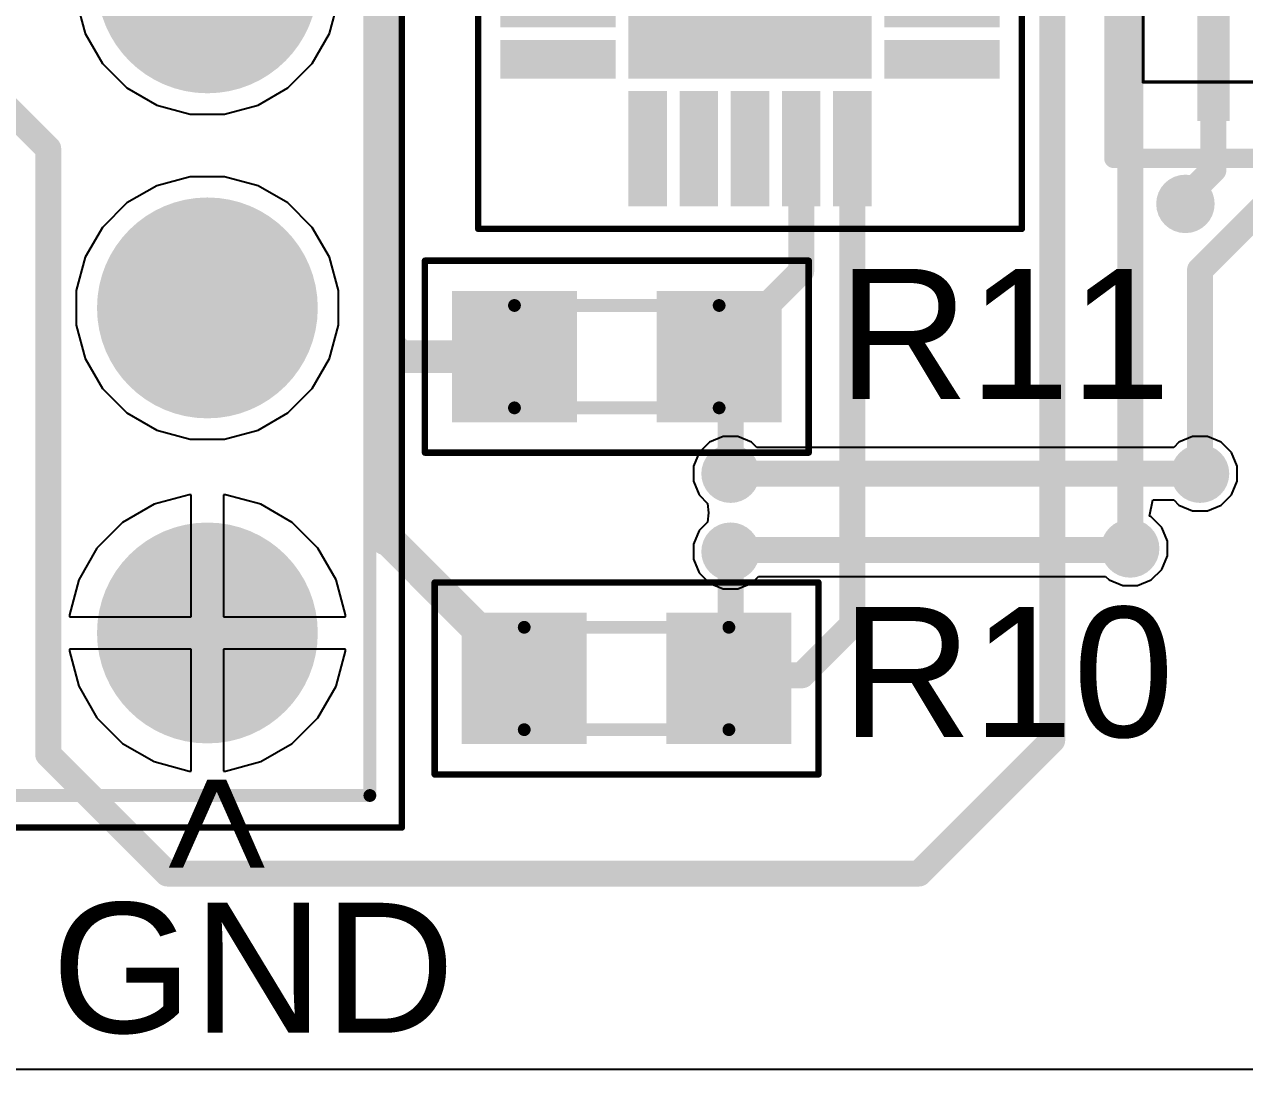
# Model space of a CAD drawing. Header units: inches. Extents: x -0.1 to 45, y 0.5 to 34.4.
# Drawn here: x 7.99 to 17.53, y 0.5 to 8.67 of the extents above; entities that cross this region are included whole.
import ezdxf

# ---------------------------------------------------------------- set-up
doc = ezdxf.new("R2010")
doc.units = ezdxf.units.IN
doc.styles.add('Arial', font='', dxfattribs={"height": 0.2})
doc.styles.get('Arial').set_extended_font_data('Arial')

# ---------------------------------------------------------------- blocks, each defined once
blk = doc.blocks.new('DFN10_2X3_STM_43')
for color, points in [(8, [(-1.3589, 1.127), (-0.2667, 1.127), (-0.2667, 0.873), (-1.3589, 0.873)]), (216, [(-1.3589, 1.127), (-0.2667, 1.127), (-0.2667, 0.873), (-1.3589, 0.873)]), (1, [(-1.3589, 1.127), (-0.2667, 1.127), (-0.2667, 0.873), (-1.3589, 0.873)]), (8, [(0.3937, 1.127), (1.3589, 1.127), (1.3589, 0.873), (0.3937, 0.873)]), (216, [(0.3937, 1.127), (1.3589, 1.127), (1.3589, 0.873), (0.3937, 0.873)]), (1, [(0.3937, 1.127), (1.3589, 1.127), (1.3589, 0.873), (0.3937, 0.873)]), (8, [(-1.3589, 0.627), (-0.3937, 0.627), (-0.3937, 0.373), (-1.3589, 0.373)]), (216, [(-1.3589, 0.627), (-0.3937, 0.627), (-0.3937, 0.373), (-1.3589, 0.373)]), (1, [(-1.3589, 0.627), (-0.3937, 0.627), (-0.3937, 0.373), (-1.3589, 0.373)]), (8, [(0.3937, 0.627), (1.3589, 0.627), (1.3589, 0.373), (0.3937, 0.373)]), (216, [(0.3937, 0.627), (1.3589, 0.627), (1.3589, 0.373), (0.3937, 0.373)]), (1, [(0.3937, 0.627), (1.3589, 0.627), (1.3589, 0.373), (0.3937, 0.373)]), (8, [(-1.3589, 0.127), (-0.3937, 0.127), (-0.3937, -0.127), (-1.3589, -0.127)]), (216, [(-1.3589, 0.127), (-0.3937, 0.127), (-0.3937, -0.127), (-1.3589, -0.127)]), (1, [(-1.3589, 0.127), (-0.3937, 0.127), (-0.3937, -0.127), (-1.3589, -0.127)]), (8, [(0.3937, 0.127), (1.3589, 0.127), (1.3589, -0.127), (0.3937, -0.127)]), (216, [(0.3937, 0.127), (1.3589, 0.127), (1.3589, -0.127), (0.3937, -0.127)]), (1, [(0.3937, 0.127), (1.3589, 0.127), (1.3589, -0.127), (0.3937, -0.127)]), (8, [(-1.3589, -0.373), (-0.3937, -0.373), (-0.3937, -0.627), (-1.3589, -0.627)]), (216, [(-1.3589, -0.373), (-0.3937, -0.373), (-0.3937, -0.627), (-1.3589, -0.627)]), (1, [(-1.3589, -0.373), (-0.3937, -0.373), (-0.3937, -0.627), (-1.3589, -0.627)]), (8, [(0.3937, -0.373), (1.3589, -0.373), (1.3589, -0.627), (0.3937, -0.627)]), (216, [(0.3937, -0.373), (1.3589, -0.373), (1.3589, -0.627), (0.3937, -0.627)]), (1, [(0.3937, -0.373), (1.3589, -0.373), (1.3589, -0.627), (0.3937, -0.627)]), (8, [(-1.3589, -0.873), (-0.3937, -0.873), (-0.3937, -1.127), (-1.3589, -1.127)]), (216, [(-1.3589, -0.873), (-0.3937, -0.873), (-0.3937, -1.127), (-1.3589, -1.127)]), (1, [(-1.3589, -0.873), (-0.3937, -0.873), (-0.3937, -1.127), (-1.3589, -1.127)]), (8, [(0.3937, -0.873), (1.3589, -0.873), (1.3589, -1.127), (0.3937, -1.127)]), (216, [(0.3937, -0.873), (1.3589, -0.873), (1.3589, -1.127), (0.3937, -1.127)]), (1, [(0.3937, -0.873), (1.3589, -0.873), (1.3589, -1.127), (0.3937, -1.127)])]:
    blk.add_hatch(color=color).paths.add_polyline_path(points)
for points, format in [([(-1.524, -1.778, 0.1524, 0.1524, 0), (-1.524, 1.778, 0.1524, 0.1524, 0)], "xyseb"), ([(1.651, 1.778, 0.1524, 0.1524, 0), (-1.524, 1.778, 0.1524, 0.1524, 0)], "xyseb"), ([(1.651, -1.778, 0.1524, 0.1524, 0), (1.651, 1.778, 0.1524, 0.1524, 0)], "xyseb"), ([(1.0541, 1.5494, 0.0254, 0.0254, 0), (-1.0541, 1.5494, 0.0254, 0.0254, 0)], "xyseb"), ([(-1.0541, -1.5494, 0.0254, 0.0254, 0), (-1.0541, 1.5494, 0.0254, 0.0254, 0)], "xyseb"), ([(0.3048, 1.5494, -1), (-0.3048, 1.5494)], "xyb"), ([(1.0541, -1.5494, 0.0254, 0.0254, 0), (1.0541, 1.5494, 0.0254, 0.0254, 0)], "xyseb"), ([(1.0541, -1.5494, 0.0254, 0.0254, 0), (-1.0541, -1.5494, 0.0254, 0.0254, 0)], "xyseb"), ([(1.651, -1.778, 0.1524, 0.1524, 0), (-1.524, -1.778, 0.1524, 0.1524, 0)], "xyseb")]:
    blk.add_lwpolyline(points, format=format)
for points, format in [([(-1.5621, 1.778, 0.0762, 0.0762, 1), (-1.4859, 1.778, 0.0762, 0.0762, 1)], "xyseb"), ([(-1.5621, 1.778, 0.0762, 0.0762, 1), (-1.4859, 1.778, 0.0762, 0.0762, 1)], "xyseb"), ([(1.6129, 1.778, 0.0762, 0.0762, 1), (1.6891, 1.778, 0.0762, 0.0762, 1)], "xyseb"), ([(1.6129, 1.778, 0.0762, 0.0762, 1), (1.6891, 1.778, 0.0762, 0.0762, 1)], "xyseb"), ([(-1.0604, 1.5494, 0.0127, 0.0127, 1), (-1.0477, 1.5494, 0.0127, 0.0127, 1)], "xyseb"), ([(-1.0604, 1.5494, 0.0127, 0.0127, 1), (-1.0477, 1.5494, 0.0127, 0.0127, 1)], "xyseb"), ([(-0.3048, 1.5494, 1), (-0.3048, 1.5494, 1)], "xyb"), ([(0.3048, 1.5494, 1), (0.3048, 1.5494, 1)], "xyb"), ([(1.0477, 1.5494, 0.0127, 0.0127, 1), (1.0604, 1.5494, 0.0127, 0.0127, 1)], "xyseb"), ([(1.0477, 1.5494, 0.0127, 0.0127, 1), (1.0604, 1.5494, 0.0127, 0.0127, 1)], "xyseb"), ([(-1.7018, 1.016, 0.1524, 0.1524, 1), (-1.8542, 1.016, 0.1524, 0.1524, 1)], "xyseb"), ([(-0.3175, 1, 0.1524, 0.1524, 1), (-0.4699, 1, 0.1524, 0.1524, 1)], "xyseb"), ([(-1.8923, 1.016, 0.0762, 0.0762, 1), (-1.8161, 1.016, 0.0762, 0.0762, 1)], "xyseb"), ([(-1.7399, 1.016, 0.0762, 0.0762, 1), (-1.6637, 1.016, 0.0762, 0.0762, 1)], "xyseb"), ([(-0.508, 1, 0.0762, 0.0762, 1), (-0.4318, 1, 0.0762, 0.0762, 1)], "xyseb"), ([(-0.3556, 1, 0.0762, 0.0762, 1), (-0.2794, 1, 0.0762, 0.0762, 1)], "xyseb"), ([(-1.0604, -1.5494, 0.0127, 0.0127, 1), (-1.0477, -1.5494, 0.0127, 0.0127, 1)], "xyseb"), ([(-1.0604, -1.5494, 0.0127, 0.0127, 1), (-1.0477, -1.5494, 0.0127, 0.0127, 1)], "xyseb"), ([(1.0477, -1.5494, 0.0127, 0.0127, 1), (1.0604, -1.5494, 0.0127, 0.0127, 1)], "xyseb"), ([(1.0477, -1.5494, 0.0127, 0.0127, 1), (1.0604, -1.5494, 0.0127, 0.0127, 1)], "xyseb"), ([(-1.5621, -1.778, 0.0762, 0.0762, 1), (-1.4859, -1.778, 0.0762, 0.0762, 1)], "xyseb"), ([(-1.5621, -1.778, 0.0762, 0.0762, 1), (-1.4859, -1.778, 0.0762, 0.0762, 1)], "xyseb"), ([(1.6129, -1.778, 0.0762, 0.0762, 1), (1.6891, -1.778, 0.0762, 0.0762, 1)], "xyseb"), ([(1.6129, -1.778, 0.0762, 0.0762, 1), (1.6891, -1.778, 0.0762, 0.0762, 1)], "xyseb")]:
    blk.add_lwpolyline(points, format=format, close=True)
at = {"style": 'Arial'}
blk.add_text('U1', height=1.016, rotation=90, dxfattribs=at).set_placement((-1.8796, 1.5494))
blk = doc.blocks.new('RESC1608X55N_47')
for color, points in [(216, [(-1.288, -0.513), (-1.288, 0.513), (-0.312, 0.513), (-0.312, -0.513)]), (216, [(0.312, -0.513), (0.312, 0.513), (1.288, 0.513), (1.288, -0.513)]), (8, [(-1.25, -0.475), (-1.25, 0.475), (-0.35, 0.475), (-0.35, -0.475)]), (1, [(-1.25, -0.475), (-1.25, 0.475), (-0.35, 0.475), (-0.35, -0.475)]), (8, [(0.35, -0.475), (0.35, 0.475), (1.25, 0.475), (1.25, -0.475)]), (1, [(0.35, -0.475), (0.35, 0.475), (1.25, 0.475), (1.25, -0.475)])]:
    blk.add_hatch(color=color).paths.add_polyline_path(points)
for points in [[(1.5, 0.75, 0.05, 0.05, 0), (-1.5, 0.75, 0.05, 0.05, 0)], [(-1.5, 0.75, 0.05, 0.05, 0), (-1.5, -0.75, 0.05, 0.05, 0)], [(1.5, 0.75, 0.05, 0.05, 0), (1.5, -0.75, 0.05, 0.05, 0)], [(-0.8, 0.4, 0.1, 0.1, 0), (-0.8, -0.4, 0.1, 0.1, 0)], [(0.8, 0.4, 0.1, 0.1, 0), (-0.8, 0.4, 0.1, 0.1, 0)], [(0.8, 0.4, 0.1, 0.1, 0), (0.8, -0.4, 0.1, 0.1, 0)], [(0.8, -0.4, 0.1, 0.1, 0), (-0.8, -0.4, 0.1, 0.1, 0)], [(1.5, -0.75, 0.05, 0.05, 0), (-1.5, -0.75, 0.05, 0.05, 0)]]:
    blk.add_lwpolyline(points, format="xyseb")
for points in [[(-1.5125, 0.75, 0.025, 0.025, 1), (-1.4875, 0.75, 0.025, 0.025, 1)], [(-1.5125, 0.75, 0.025, 0.025, 1), (-1.4875, 0.75, 0.025, 0.025, 1)], [(1.4875, 0.75, 0.025, 0.025, 1), (1.5125, 0.75, 0.025, 0.025, 1)], [(1.4875, 0.75, 0.025, 0.025, 1), (1.5125, 0.75, 0.025, 0.025, 1)], [(-0.825, 0.4, 0.05, 0.05, 1), (-0.775, 0.4, 0.05, 0.05, 1)], [(-0.825, 0.4, 0.05, 0.05, 1), (-0.775, 0.4, 0.05, 0.05, 1)], [(0.775, 0.4, 0.05, 0.05, 1), (0.825, 0.4, 0.05, 0.05, 1)], [(0.775, 0.4, 0.05, 0.05, 1), (0.825, 0.4, 0.05, 0.05, 1)], [(-0.825, -0.4, 0.05, 0.05, 1), (-0.775, -0.4, 0.05, 0.05, 1)], [(-0.825, -0.4, 0.05, 0.05, 1), (-0.775, -0.4, 0.05, 0.05, 1)], [(0.775, -0.4, 0.05, 0.05, 1), (0.825, -0.4, 0.05, 0.05, 1)], [(0.775, -0.4, 0.05, 0.05, 1), (0.825, -0.4, 0.05, 0.05, 1)], [(-1.5125, -0.75, 0.025, 0.025, 1), (-1.4875, -0.75, 0.025, 0.025, 1)], [(-1.5125, -0.75, 0.025, 0.025, 1), (-1.4875, -0.75, 0.025, 0.025, 1)], [(1.4875, -0.75, 0.025, 0.025, 1), (1.5125, -0.75, 0.025, 0.025, 1)], [(1.4875, -0.75, 0.025, 0.025, 1), (1.5125, -0.75, 0.025, 0.025, 1)]]:
    blk.add_lwpolyline(points, format="xyseb", close=True)
at = {"style": 'Arial'}
blk.add_text('R11', height=1.016, rotation=180, dxfattribs=at).set_placement((-1.7272, 0.3302))
blk = doc.blocks.new('RESC1608X55N_48')
for color, points in [(216, [(-1.288, -0.513), (-1.288, 0.513), (-0.312, 0.513), (-0.312, -0.513)]), (216, [(0.312, -0.513), (0.312, 0.513), (1.288, 0.513), (1.288, -0.513)]), (8, [(-1.25, -0.475), (-1.25, 0.475), (-0.35, 0.475), (-0.35, -0.475)]), (1, [(-1.25, -0.475), (-1.25, 0.475), (-0.35, 0.475), (-0.35, -0.475)]), (8, [(0.35, -0.475), (0.35, 0.475), (1.25, 0.475), (1.25, -0.475)]), (1, [(0.35, -0.475), (0.35, 0.475), (1.25, 0.475), (1.25, -0.475)])]:
    blk.add_hatch(color=color).paths.add_polyline_path(points)
for points in [[(1.5, 0.75, 0.05, 0.05, 0), (-1.5, 0.75, 0.05, 0.05, 0)], [(-1.5, 0.75, 0.05, 0.05, 0), (-1.5, -0.75, 0.05, 0.05, 0)], [(1.5, 0.75, 0.05, 0.05, 0), (1.5, -0.75, 0.05, 0.05, 0)], [(-0.8, -0.4, 0.1, 0.1, 0), (-0.8, 0.4, 0.1, 0.1, 0)], [(0.8, 0.4, 0.1, 0.1, 0), (-0.8, 0.4, 0.1, 0.1, 0)], [(0.8, 0.4, 0.1, 0.1, 0), (0.8, -0.4, 0.1, 0.1, 0)], [(0.8, -0.4, 0.1, 0.1, 0), (-0.8, -0.4, 0.1, 0.1, 0)], [(1.5, -0.75, 0.05, 0.05, 0), (-1.5, -0.75, 0.05, 0.05, 0)]]:
    blk.add_lwpolyline(points, format="xyseb")
for points in [[(-1.5125, 0.75, 0.025, 0.025, 1), (-1.4875, 0.75, 0.025, 0.025, 1)], [(-1.5125, 0.75, 0.025, 0.025, 1), (-1.4875, 0.75, 0.025, 0.025, 1)], [(1.4875, 0.75, 0.025, 0.025, 1), (1.5125, 0.75, 0.025, 0.025, 1)], [(1.4875, 0.75, 0.025, 0.025, 1), (1.5125, 0.75, 0.025, 0.025, 1)], [(-0.825, 0.4, 0.05, 0.05, 1), (-0.775, 0.4, 0.05, 0.05, 1)], [(-0.825, 0.4, 0.05, 0.05, 1), (-0.775, 0.4, 0.05, 0.05, 1)], [(0.775, 0.4, 0.05, 0.05, 1), (0.825, 0.4, 0.05, 0.05, 1)], [(0.775, 0.4, 0.05, 0.05, 1), (0.825, 0.4, 0.05, 0.05, 1)], [(-0.825, -0.4, 0.05, 0.05, 1), (-0.775, -0.4, 0.05, 0.05, 1)], [(-0.825, -0.4, 0.05, 0.05, 1), (-0.775, -0.4, 0.05, 0.05, 1)], [(0.775, -0.4, 0.05, 0.05, 1), (0.825, -0.4, 0.05, 0.05, 1)], [(0.775, -0.4, 0.05, 0.05, 1), (0.825, -0.4, 0.05, 0.05, 1)], [(-1.5125, -0.75, 0.025, 0.025, 1), (-1.4875, -0.75, 0.025, 0.025, 1)], [(-1.5125, -0.75, 0.025, 0.025, 1), (-1.4875, -0.75, 0.025, 0.025, 1)], [(1.4875, -0.75, 0.025, 0.025, 1), (1.5125, -0.75, 0.025, 0.025, 1)], [(1.4875, -0.75, 0.025, 0.025, 1), (1.5125, -0.75, 0.025, 0.025, 1)]]:
    blk.add_lwpolyline(points, format="xyseb", close=True)
at = {"style": 'Arial'}
blk.add_text('R10', height=1.016, rotation=180, dxfattribs=at).set_placement((-1.6764, 0.4572))
blk = doc.blocks.new('HDRV6W64P254_2X3_762X508X868P_62')
h = blk.add_hatch(color=216)
edge = h.paths.add_edge_path()
edge.add_arc((0, 2.54), 0.863, 0, 360)
h = blk.add_hatch(color=6)
edge = h.paths.add_edge_path()
edge.add_arc((0, 2.54), 0.863, 0, 360)
h = blk.add_hatch(color=9)
edge = h.paths.add_edge_path()
edge.add_arc((0, 2.54), 0.825, 0, 360)
h = blk.add_hatch(color=1)
edge = h.paths.add_edge_path()
edge.add_arc((0, 2.54), 0.825, 0, 360)
h = blk.add_hatch(color=5)
edge = h.paths.add_edge_path()
edge.add_arc((0, 2.54), 0.825, 0, 360)
h = blk.add_hatch(color=216)
edge = h.paths.add_edge_path()
edge.add_arc((2.54, 2.54), 0.863, 0, 360)
h = blk.add_hatch(color=6)
edge = h.paths.add_edge_path()
edge.add_arc((2.54, 2.54), 0.863, 0, 360)
h = blk.add_hatch(color=9)
edge = h.paths.add_edge_path()
edge.add_arc((2.54, 2.54), 0.825, 0, 360)
h = blk.add_hatch(color=1)
edge = h.paths.add_edge_path()
edge.add_arc((2.54, 2.54), 0.825, 0, 360)
h = blk.add_hatch(color=5)
edge = h.paths.add_edge_path()
edge.add_arc((2.54, 2.54), 0.825, 0, 360)
h = blk.add_hatch(color=216)
edge = h.paths.add_edge_path()
edge.add_arc((5.08, 2.54), 0.863, 0, 360)
h = blk.add_hatch(color=6)
edge = h.paths.add_edge_path()
edge.add_arc((5.08, 2.54), 0.863, 0, 360)
h = blk.add_hatch(color=9)
edge = h.paths.add_edge_path()
edge.add_arc((5.08, 2.54), 0.825, 0, 360)
h = blk.add_hatch(color=1)
edge = h.paths.add_edge_path()
edge.add_arc((5.08, 2.54), 0.825, 0, 360)
h = blk.add_hatch(color=5)
edge = h.paths.add_edge_path()
edge.add_arc((5.08, 2.54), 0.825, 0, 360)
h = blk.add_hatch(color=156)
edge = h.paths.add_edge_path()
edge.add_arc((0, 2.54), 0.55, 0, 360)
h = blk.add_hatch(color=156)
edge = h.paths.add_edge_path()
edge.add_arc((2.54, 2.54), 0.55, 0, 360)
h = blk.add_hatch(color=156)
edge = h.paths.add_edge_path()
edge.add_arc((5.08, 2.54), 0.55, 0, 360)
for points in [[(6.6, 4.06, 0.05, 0.05, 0), (-1.52, 4.06, 0.05, 0.05, 0)], [(6.6, -1.52, 0.05, 0.05, 0), (6.6, 4.06, 0.05, 0.05, 0)], [(6.35, 3.81, 0.1, 0.1, 0), (-1.27, 3.81, 0.1, 0.1, 0)], [(6.35, -1.27, 0.1, 0.1, 0), (6.35, 3.81, 0.1, 0.1, 0)]]:
    blk.add_lwpolyline(points, format="xyseb")
for points in [[(6.5875, 4.06, 0.025, 0.025, 1), (6.6125, 4.06, 0.025, 0.025, 1)], [(6.5875, 4.06, 0.025, 0.025, 1), (6.6125, 4.06, 0.025, 0.025, 1)], [(6.325, 3.81, 0.05, 0.05, 1), (6.375, 3.81, 0.05, 0.05, 1)], [(6.325, 3.81, 0.05, 0.05, 1), (6.375, 3.81, 0.05, 0.05, 1)]]:
    blk.add_lwpolyline(points, format="xyseb", close=True)
blk = doc.blocks.new('QFN40P300X300X90_21N_66')
for color, points in [(216, [(-0.9508, 1.0492), (-0.9508, 1.9508), (-0.6492, 1.9508), (-0.6492, 1.0492)]), (216, [(-0.5508, 1.0492), (-0.5508, 1.9508), (-0.2492, 1.9508), (-0.2492, 1.0492)]), (216, [(-0.1508, 1.0492), (-0.1508, 1.9508), (0.1508, 1.9508), (0.1508, 1.0492)]), (216, [(0.2492, 1.0492), (0.2492, 1.9508), (0.5508, 1.9508), (0.5508, 1.0492)]), (216, [(0.6492, 1.0492), (0.6492, 1.9508), (0.9508, 1.9508), (0.9508, 1.0492)]), (8, [(-0.9, 1.1), (-0.9, 1.9), (-0.7, 1.9), (-0.7, 1.1)]), (1, [(-0.9, 1.1), (-0.9, 1.9), (-0.7, 1.9), (-0.7, 1.1)]), (8, [(-0.5, 1.1), (-0.5, 1.9), (-0.3, 1.9), (-0.3, 1.1)]), (1, [(-0.5, 1.1), (-0.5, 1.9), (-0.3, 1.9), (-0.3, 1.1)]), (8, [(-0.1, 1.1), (-0.1, 1.9), (0.1, 1.9), (0.1, 1.1)]), (1, [(-0.1, 1.1), (-0.1, 1.9), (0.1, 1.9), (0.1, 1.1)]), (8, [(0.3, 1.1), (0.3, 1.9), (0.5, 1.9), (0.5, 1.1)]), (1, [(0.3, 1.1), (0.3, 1.9), (0.5, 1.9), (0.5, 1.1)]), (8, [(0.7, 1.1), (0.7, 1.9), (0.9, 1.9), (0.9, 1.1)]), (1, [(0.7, 1.1), (0.7, 1.9), (0.9, 1.9), (0.9, 1.1)]), (216, [(-1.9508, 0.9508), (-1.0492, 0.9508), (-1.0492, 0.6492), (-1.9508, 0.6492)]), (8, [(-1.9, 0.9), (-1.1, 0.9), (-1.1, 0.7), (-1.9, 0.7)]), (1, [(-1.9, 0.9), (-1.1, 0.9), (-1.1, 0.7), (-1.9, 0.7)]), (216, [(-0.9508, -0.9508), (-0.9508, 0.9508), (0.9508, 0.9508), (0.9508, -0.9508)]), (8, [(-0.9, -0.9), (-0.9, 0.9), (0.9, 0.9), (0.9, -0.9)]), (1, [(-0.9, -0.9), (-0.9, 0.9), (0.9, 0.9), (0.9, -0.9)]), (216, [(1.0492, 0.9508), (1.9508, 0.9508), (1.9508, 0.6492), (1.0492, 0.6492)]), (8, [(1.1, 0.9), (1.9, 0.9), (1.9, 0.7), (1.1, 0.7)]), (1, [(1.1, 0.9), (1.9, 0.9), (1.9, 0.7), (1.1, 0.7)]), (216, [(-1.9508, 0.5508), (-1.0492, 0.5508), (-1.0492, 0.2492), (-1.9508, 0.2492)]), (8, [(-1.9, 0.5), (-1.1, 0.5), (-1.1, 0.3), (-1.9, 0.3)]), (1, [(-1.9, 0.5), (-1.1, 0.5), (-1.1, 0.3), (-1.9, 0.3)]), (216, [(1.0492, 0.5508), (1.9508, 0.5508), (1.9508, 0.2492), (1.0492, 0.2492)]), (8, [(1.1, 0.5), (1.9, 0.5), (1.9, 0.3), (1.1, 0.3)]), (1, [(1.1, 0.5), (1.9, 0.5), (1.9, 0.3), (1.1, 0.3)]), (216, [(-1.9508, 0.1508), (-1.0492, 0.1508), (-1.0492, -0.1508), (-1.9508, -0.1508)]), (8, [(-1.9, 0.1), (-1.1, 0.1), (-1.1, -0.1), (-1.9, -0.1)]), (1, [(-1.9, 0.1), (-1.1, 0.1), (-1.1, -0.1), (-1.9, -0.1)]), (216, [(1.0492, 0.1508), (1.9508, 0.1508), (1.9508, -0.1508), (1.0492, -0.1508)]), (8, [(1.1, 0.1), (1.9, 0.1), (1.9, -0.1), (1.1, -0.1)]), (1, [(1.1, 0.1), (1.9, 0.1), (1.9, -0.1), (1.1, -0.1)]), (216, [(-1.9508, -0.2492), (-1.0492, -0.2492), (-1.0492, -0.5508), (-1.9508, -0.5508)]), (216, [(1.0492, -0.2492), (1.9508, -0.2492), (1.9508, -0.5508), (1.0492, -0.5508)]), (8, [(-1.9, -0.3), (-1.1, -0.3), (-1.1, -0.5), (-1.9, -0.5)]), (1, [(-1.9, -0.3), (-1.1, -0.3), (-1.1, -0.5), (-1.9, -0.5)]), (8, [(1.1, -0.3), (1.9, -0.3), (1.9, -0.5), (1.1, -0.5)]), (1, [(1.1, -0.3), (1.9, -0.3), (1.9, -0.5), (1.1, -0.5)]), (216, [(-1.9508, -0.6492), (-1.0492, -0.6492), (-1.0492, -0.9508), (-1.9508, -0.9508)]), (216, [(1.0492, -0.6492), (1.9508, -0.6492), (1.9508, -0.9508), (1.0492, -0.9508)]), (8, [(-1.9, -0.7), (-1.1, -0.7), (-1.1, -0.9), (-1.9, -0.9)]), (1, [(-1.9, -0.7), (-1.1, -0.7), (-1.1, -0.9), (-1.9, -0.9)]), (8, [(1.1, -0.7), (1.9, -0.7), (1.9, -0.9), (1.1, -0.9)]), (1, [(1.1, -0.7), (1.9, -0.7), (1.9, -0.9), (1.1, -0.9)]), (216, [(-0.9508, -1.9508), (-0.9508, -1.0492), (-0.6492, -1.0492), (-0.6492, -1.9508)]), (216, [(-0.5508, -1.9508), (-0.5508, -1.0492), (-0.2492, -1.0492), (-0.2492, -1.9508)]), (216, [(-0.1508, -1.9508), (-0.1508, -1.0492), (0.1508, -1.0492), (0.1508, -1.9508)]), (216, [(0.2492, -1.9508), (0.2492, -1.0492), (0.5508, -1.0492), (0.5508, -1.9508)]), (216, [(0.6492, -1.9508), (0.6492, -1.0492), (0.9508, -1.0492), (0.9508, -1.9508)]), (8, [(-0.9, -1.9), (-0.9, -1.1), (-0.7, -1.1), (-0.7, -1.9)]), (1, [(-0.9, -1.9), (-0.9, -1.1), (-0.7, -1.1), (-0.7, -1.9)]), (8, [(-0.5, -1.9), (-0.5, -1.1), (-0.3, -1.1), (-0.3, -1.9)]), (1, [(-0.5, -1.9), (-0.5, -1.1), (-0.3, -1.1), (-0.3, -1.9)]), (8, [(-0.1, -1.9), (-0.1, -1.1), (0.1, -1.1), (0.1, -1.9)]), (1, [(-0.1, -1.9), (-0.1, -1.1), (0.1, -1.1), (0.1, -1.9)]), (8, [(0.3, -1.9), (0.3, -1.1), (0.5, -1.1), (0.5, -1.9)]), (1, [(0.3, -1.9), (0.3, -1.1), (0.5, -1.1), (0.5, -1.9)]), (8, [(0.7, -1.9), (0.7, -1.1), (0.9, -1.1), (0.9, -1.9)]), (1, [(0.7, -1.9), (0.7, -1.1), (0.9, -1.1), (0.9, -1.9)])]:
    blk.add_hatch(color=color).paths.add_polyline_path(points)
for points in [[(-2.125, -2.125, 0.05, 0.05, 0), (-2.125, 2.125, 0.05, 0.05, 0)], [(-2.125, 2.125, 0.05, 0.05, 0), (2.125, 2.125, 0.05, 0.05, 0)], [(2.125, -2.125, 0.05, 0.05, 0), (2.125, 2.125, 0.05, 0.05, 0)], [(2.125, -2.125, 0.05, 0.05, 0), (-2.125, -2.125, 0.05, 0.05, 0)]]:
    blk.add_lwpolyline(points, format="xyseb")
for points in [[(-2.1375, 2.125, 0.025, 0.025, 1), (-2.1125, 2.125, 0.025, 0.025, 1)], [(-2.1375, 2.125, 0.025, 0.025, 1), (-2.1125, 2.125, 0.025, 0.025, 1)], [(2.1125, 2.125, 0.025, 0.025, 1), (2.1375, 2.125, 0.025, 0.025, 1)], [(2.1125, 2.125, 0.025, 0.025, 1), (2.1375, 2.125, 0.025, 0.025, 1)], [(-2.2622, 1.0922, 0.2, 0.2, 1), (-2.4622, 1.0922, 0.2, 0.2, 1)], [(-2.5122, 1.0922, 0.1, 0.1, 1), (-2.4122, 1.0922, 0.1, 0.1, 1)], [(-2.3122, 1.0922, 0.1, 0.1, 1), (-2.2122, 1.0922, 0.1, 0.1, 1)], [(-2.1375, -2.125, 0.025, 0.025, 1), (-2.1125, -2.125, 0.025, 0.025, 1)], [(-2.1375, -2.125, 0.025, 0.025, 1), (-2.1125, -2.125, 0.025, 0.025, 1)], [(2.1125, -2.125, 0.025, 0.025, 1), (2.1375, -2.125, 0.025, 0.025, 1)], [(2.1125, -2.125, 0.025, 0.025, 1), (2.1375, -2.125, 0.025, 0.025, 1)]]:
    blk.add_lwpolyline(points, format="xyseb", close=True)
at = {"style": 'Arial'}
blk.add_text('IC3', height=1.016, rotation=90, dxfattribs=at).set_placement((-1.5748, -5.6134))

msp = doc.modelspace()

# ---------------------------------------------------------------- hatches: boundary and pattern name
h = msp.add_hatch(color=216)
edge = h.paths.add_edge_path()
edge.add_arc((17.0688, 7.2644), 0.2285, 0, 360)
h = msp.add_hatch(color=6)
edge = h.paths.add_edge_path()
edge.add_arc((17.0688, 7.2644), 0.2285, 0, 360)
h = msp.add_hatch(color=1)
edge = h.paths.add_edge_path()
edge.add_arc((17.0688, 7.2644), 0.1905, 0, 360)
h = msp.add_hatch(color=5)
edge = h.paths.add_edge_path()
edge.add_arc((17.0688, 7.2644), 0.1905, 0, 360)
h = msp.add_hatch(color=16)
edge = h.paths.add_edge_path()
edge.add_arc((17.0688, 7.2644), 0.127, 0, 360)
h = msp.add_hatch(color=216)
edge = h.paths.add_edge_path()
edge.add_arc((13.5128, 5.1562), 0.2285, 0, 360)
h = msp.add_hatch(color=6)
edge = h.paths.add_edge_path()
edge.add_arc((13.5128, 5.1562), 0.2285, 0, 360)
h = msp.add_hatch(color=1)
edge = h.paths.add_edge_path()
edge.add_arc((13.5128, 5.1562), 0.1905, 0, 360)
h = msp.add_hatch(color=5)
edge = h.paths.add_edge_path()
edge.add_arc((13.5128, 5.1562), 0.1905, 0, 360)
h = msp.add_hatch(color=216)
edge = h.paths.add_edge_path()
edge.add_arc((17.1831, 5.1562), 0.2285, 0, 360)
h = msp.add_hatch(color=6)
edge = h.paths.add_edge_path()
edge.add_arc((17.1831, 5.1562), 0.2285, 0, 360)
h = msp.add_hatch(color=1)
edge = h.paths.add_edge_path()
edge.add_arc((17.1831, 5.1562), 0.1905, 0, 360)
h = msp.add_hatch(color=5)
edge = h.paths.add_edge_path()
edge.add_arc((17.1831, 5.1562), 0.1905, 0, 360)
h = msp.add_hatch(color=16)
edge = h.paths.add_edge_path()
edge.add_arc((13.5128, 5.1562), 0.127, 0, 360)
h = msp.add_hatch(color=16)
edge = h.paths.add_edge_path()
edge.add_arc((17.1831, 5.1562), 0.127, 0, 360)
h = msp.add_hatch(color=216)
edge = h.paths.add_edge_path()
edge.add_arc((13.5128, 4.5466), 0.2285, 0, 360)
h = msp.add_hatch(color=6)
edge = h.paths.add_edge_path()
edge.add_arc((13.5128, 4.5466), 0.2285, 0, 360)
h = msp.add_hatch(color=216)
edge = h.paths.add_edge_path()
edge.add_arc((16.637, 4.572), 0.2285, 0, 360)
h = msp.add_hatch(color=6)
edge = h.paths.add_edge_path()
edge.add_arc((16.637, 4.572), 0.2285, 0, 360)
h = msp.add_hatch(color=1)
edge = h.paths.add_edge_path()
edge.add_arc((13.5128, 4.5466), 0.1905, 0, 360)
h = msp.add_hatch(color=5)
edge = h.paths.add_edge_path()
edge.add_arc((13.5128, 4.5466), 0.1905, 0, 360)
h = msp.add_hatch(color=1)
edge = h.paths.add_edge_path()
edge.add_arc((16.637, 4.572), 0.1905, 0, 360)
h = msp.add_hatch(color=5)
edge = h.paths.add_edge_path()
edge.add_arc((16.637, 4.572), 0.1905, 0, 360)
h = msp.add_hatch(color=16)
edge = h.paths.add_edge_path()
edge.add_arc((16.637, 4.572), 0.127, 0, 360)
h = msp.add_hatch(color=16)
edge = h.paths.add_edge_path()
edge.add_arc((13.5128, 4.5466), 0.127, 0, 360)

# ---------------------------------------------------------------- linework, layer by layer
for p, q in [((8.3984, 8.8567), (8.4683, 8.596)), ((10.3785, 8.596), (10.4484, 8.8567)), ((8.4683, 8.596), (8.6032, 8.3622)), ((10.2436, 8.3622), (10.3785, 8.596)), ((8.6032, 8.3622), (8.794, 8.1714)), ((10.0528, 8.1714), (10.2436, 8.3622)), ((8.794, 8.1714), (9.0278, 8.0365)), ((9.819, 8.0365), (10.0528, 8.1714)), ((9.0278, 8.0365), (9.2885, 7.9666)), ((9.5583, 7.9666), (9.819, 8.0365)), ((9.2885, 7.9666), (9.5583, 7.9666)), ((9.2885, 7.4766), (9.0278, 7.4067)), ((9.5583, 7.4766), (9.2885, 7.4766)), ((9.819, 7.4067), (9.5583, 7.4766)), ((9.0278, 7.4067), (8.794, 7.2718)), ((10.0528, 7.2718), (9.819, 7.4067)), ((8.794, 7.2718), (8.6032, 7.081)), ((10.2436, 7.081), (10.0528, 7.2718)), ((8.6032, 7.081), (8.4683, 6.8472)), ((10.3785, 6.8472), (10.2436, 7.081)), ((8.4683, 6.8472), (8.3984, 6.5865)), ((10.4484, 6.5865), (10.3785, 6.8472)), ((8.3984, 6.5865), (8.3984, 6.3167)), ((10.4484, 6.3167), (10.4484, 6.5865)), ((8.3984, 6.3167), (8.4683, 6.056)), ((10.3785, 6.056), (10.4484, 6.3167)), ((8.4683, 6.056), (8.6032, 5.8222)), ((10.2436, 5.8222), (10.3785, 6.056)), ((8.6032, 5.8222), (8.794, 5.6314)), ((10.0528, 5.6314), (10.2436, 5.8222)), ((8.794, 5.6314), (9.0278, 5.4965)), ((9.819, 5.4965), (10.0528, 5.6314)), ((9.0278, 5.4965), (9.2885, 5.4266)), ((9.5583, 5.4266), (9.819, 5.4965)), ((13.455, 5.4467), (13.3482, 5.4025)), ((13.5706, 5.4467), (13.455, 5.4467)), ((13.6774, 5.4025), (13.5706, 5.4467)), ((17.1253, 5.4467), (17.0185, 5.4025)), ((17.2409, 5.4467), (17.1253, 5.4467)), ((17.3477, 5.4025), (17.2409, 5.4467)), ((9.2885, 5.4266), (9.5583, 5.4266)), ((13.3482, 5.4025), (13.2665, 5.3208)), ((13.7181, 5.3617), (13.6774, 5.4025)), ((16.9778, 5.3617), (13.7181, 5.3617)), ((17.0185, 5.4025), (16.9778, 5.3617)), ((17.4294, 5.3208), (17.3477, 5.4025)), ((13.2665, 5.3208), (13.2223, 5.214)), ((17.4736, 5.214), (17.4294, 5.3208)), ((13.2223, 5.214), (13.2223, 5.0984)), ((17.4736, 5.0984), (17.4736, 5.214)), ((13.2223, 5.0984), (13.2665, 4.9916)), ((17.4294, 4.9916), (17.4736, 5.0984)), ((9.2813, 4.9906), (9.0069, 4.9171)), ((9.2964, 4.9906), (9.2813, 4.9906)), ((9.2964, 4.0386), (9.2964, 4.9906)), ((9.5655, 4.9906), (9.5504, 4.9906)), ((9.5504, 4.9906), (9.5504, 4.0386)), ((9.8399, 4.9171), (9.5655, 4.9906)), ((13.2665, 4.9916), (13.3338, 4.9244)), ((17.3477, 4.9099), (17.4294, 4.9916)), ((9.0069, 4.9171), (8.7609, 4.775)), ((10.0859, 4.775), (9.8399, 4.9171)), ((13.3338, 4.9244), (13.3418, 4.8514)), ((16.7886, 4.8237), (16.8138, 4.9507)), ((16.8138, 4.9507), (16.9778, 4.9507)), ((16.9778, 4.9507), (17.0185, 4.9099)), ((17.0185, 4.9099), (17.1253, 4.8657)), ((17.1253, 4.8657), (17.2409, 4.8657)), ((17.2409, 4.8657), (17.3477, 4.9099)), ((8.7609, 4.775), (8.56, 4.5741)), ((10.2868, 4.5741), (10.0859, 4.775)), ((13.3338, 4.7784), (13.2665, 4.7112)), ((13.3418, 4.8514), (13.3338, 4.7784)), ((16.8016, 4.8183), (16.7886, 4.8237)), ((16.8833, 4.7366), (16.8016, 4.8183)), ((13.2665, 4.7112), (13.2223, 4.6044)), ((16.9275, 4.6298), (16.8833, 4.7366)), ((13.2223, 4.6044), (13.2223, 4.4888)), ((16.9275, 4.5142), (16.9275, 4.6298)), ((8.56, 4.5741), (8.4179, 4.3281)), ((10.4289, 4.3281), (10.2868, 4.5741)), ((13.2223, 4.4888), (13.2665, 4.382)), ((16.8833, 4.4074), (16.9275, 4.5142)), ((16.8016, 4.3257), (16.8833, 4.4074)), ((8.4179, 4.3281), (8.3444, 4.0536)), ((10.5024, 4.0536), (10.4289, 4.3281)), ((13.2665, 4.382), (13.3482, 4.3003)), ((13.3482, 4.3003), (13.455, 4.2561)), ((13.5706, 4.2561), (13.6774, 4.3003)), ((13.6774, 4.3003), (13.7308, 4.3538)), ((13.7308, 4.3538), (16.4444, 4.3538)), ((16.4444, 4.3538), (16.4724, 4.3257)), ((16.4724, 4.3257), (16.5792, 4.2815)), ((16.6948, 4.2815), (16.8016, 4.3257)), ((13.455, 4.2561), (13.5706, 4.2561)), ((16.5792, 4.2815), (16.6948, 4.2815)), ((8.3444, 4.0536), (8.3444, 4.0386)), ((8.3444, 4.0386), (9.2964, 4.0386)), ((9.5504, 4.0386), (10.5024, 4.0386)), ((10.5024, 4.0386), (10.5024, 4.0536)), ((9.2964, 3.7846), (8.3444, 3.7846)), ((8.3444, 3.7846), (8.3444, 3.7695)), ((8.3444, 3.7695), (8.4179, 3.4951)), ((9.2964, 2.8326), (9.2964, 3.7846)), ((10.5024, 3.7846), (9.5504, 3.7846)), ((9.5504, 3.7846), (9.5504, 2.8326)), ((10.4289, 3.4951), (10.5024, 3.7695)), ((10.5024, 3.7695), (10.5024, 3.7846)), ((8.4179, 3.4951), (8.56, 3.2491)), ((10.2868, 3.2491), (10.4289, 3.4951)), ((8.56, 3.2491), (8.7609, 3.0482)), ((10.0859, 3.0482), (10.2868, 3.2491)), ((8.7609, 3.0482), (9.0069, 2.9061)), ((9.8399, 2.9061), (10.0859, 3.0482)), ((9.0069, 2.9061), (9.2813, 2.8326)), ((9.5655, 2.8326), (9.8399, 2.9061)), ((9.2813, 2.8326), (9.2964, 2.8326)), ((9.5504, 2.8326), (9.5655, 2.8326)), ((44.5, 0.5), (0.4795, 0.5))]:
    msp.add_line(p, q)
for points in [[(10.8204, 6.1831, 0.254, 0.254, 0), (10.8204, 9.9314, 0.254, 0.254, 0)], [(16.0274, 3.0734, 0.2032, 0.2032, 0), (16.0274, 9.3344, 0.2032, 0.2032, 0)], [(6.8834, 8.9916, 0.2032, 0.2032, 0), (8.1788, 7.6962, 0.2032, 0.2032, 0)], [(16.637, 4.572, 0.2032, 0.2032, 0), (16.637, 8.8646, 0.2032, 0.2032, 0)], [(17.288, 7.5317, 0.2032, 0.2032, 0), (17.288, 8.3947, 0.2032, 0.2032, 0)], [(8.1788, 2.9638, 0.2032, 0.2032, 0), (8.1788, 7.6962, 0.2032, 0.2032, 0)], [(14.0652, 6.737, 0.2032, 0.2032, 0), (14.0652, 7.6948, 0.2032, 0.2032, 0)], [(14.4652, 3.975, 0.2032, 0.2032, 0), (14.4652, 7.6948, 0.2032, 0.2032, 0)], [(17.0688, 7.3125, 0.2032, 0.2032, 0), (17.288, 7.5317, 0.2032, 0.2032, 0)], [(17.1831, 6.7472, 0.2032, 0.2032, 0), (17.788, 7.3521, 0.2032, 0.2032, 0)], [(17.0688, 7.2644, 0.2032, 0.2032, 0), (17.0688, 7.3125, 0.2032, 0.2032, 0)], [(13.4238, 6.0956, 0.2032, 0.2032, 0), (14.0652, 6.737, 0.2032, 0.2032, 0)], [(17.1831, 5.1562, 0.2032, 0.2032, 0), (17.1831, 6.7472, 0.2032, 0.2032, 0)], [(10.8204, 4.6446, 0.254, 0.254, 0), (10.8204, 6.1831, 0.254, 0.254, 0)], [(10.8204, 6.1831, 0.254, 0.254, 0), (10.9329, 6.0706, 0.254, 0.254, 0)], [(10.9329, 6.0706, 0.254, 0.254, 0), (11.8238, 6.0706, 0.254, 0.254, 0)], [(13.4238, 6.0706, 0.2032, 0.2032, 0), (13.4238, 6.0956, 0.2032, 0.2032, 0)], [(13.4238, 6.0706, 0.2032, 0.2032, 0), (13.5128, 5.9816, 0.2032, 0.2032, 0)], [(13.5128, 5.1562, 0.2032, 0.2032, 0), (13.5128, 5.9816, 0.2032, 0.2032, 0)], [(13.5128, 5.1562, 0.2032, 0.2032, 0), (17.1831, 5.1562, 0.2032, 0.2032, 0)], [(10.8204, 4.6446, 0.254, 0.254, 0), (10.8364, 4.6446, 0.254, 0.254, 0)], [(10.8364, 4.6446, 0.254, 0.254, 0), (11.9, 3.581, 0.254, 0.254, 0)], [(13.5128, 4.5466, 0.2032, 0.2032, 0), (13.5255, 4.5593, 0.2032, 0.2032, 0)], [(13.5128, 3.5688, 0.2032, 0.2032, 0), (13.5128, 4.5466, 0.2032, 0.2032, 0)], [(13.5255, 4.5593, 0.2032, 0.2032, 0), (16.6243, 4.5593, 0.2032, 0.2032, 0)], [(16.6243, 4.5593, 0.2032, 0.2032, 0), (16.637, 4.572, 0.2032, 0.2032, 0)], [(14.0716, 3.5814, 0.2032, 0.2032, 0), (14.4652, 3.975, 0.2032, 0.2032, 0)], [(11.9, 3.556, 0.254, 0.254, 0), (11.9, 3.581, 0.254, 0.254, 0)], [(13.5128, 3.5688, 0.2032, 0.2032, 0), (13.5254, 3.5814, 0.2032, 0.2032, 0)], [(13.5254, 3.5814, 0.2032, 0.2032, 0), (14.0716, 3.5814, 0.2032, 0.2032, 0)], [(14.986, 2.032, 0.2032, 0.2032, 0), (16.0274, 3.0734, 0.2032, 0.2032, 0)], [(8.1788, 2.9638, 0.2032, 0.2032, 0), (9.1106, 2.032, 0.2032, 0.2032, 0)], [(9.1106, 2.032, 0.2032, 0.2032, 0), (14.986, 2.032, 0.2032, 0.2032, 0)]]:
    msp.add_lwpolyline(points, format="xyseb")
for points in [[(17.2372, 8.3947, 0.1016, 0.1016, 1), (17.3388, 8.3947, 0.1016, 0.1016, 1)], [(8.128, 7.6962, 0.1016, 0.1016, 1), (8.2296, 7.6962, 0.1016, 0.1016, 1)], [(8.128, 7.6962, 0.1016, 0.1016, 1), (8.2296, 7.6962, 0.1016, 0.1016, 1)], [(14.0144, 7.6948, 0.1016, 0.1016, 1), (14.116, 7.6948, 0.1016, 0.1016, 1)], [(14.4144, 7.6948, 0.1016, 0.1016, 1), (14.516, 7.6948, 0.1016, 0.1016, 1)], [(17.2372, 7.5317, 0.1016, 0.1016, 1), (17.3388, 7.5317, 0.1016, 0.1016, 1)], [(17.2372, 7.5317, 0.1016, 0.1016, 1), (17.3388, 7.5317, 0.1016, 0.1016, 1)], [(17.018, 7.3125, 0.1016, 0.1016, 1), (17.1196, 7.3125, 0.1016, 0.1016, 1)], [(17.018, 7.3125, 0.1016, 0.1016, 1), (17.1196, 7.3125, 0.1016, 0.1016, 1)], [(17.018, 7.2644, 0.1016, 0.1016, 1), (17.1196, 7.2644, 0.1016, 0.1016, 1)], [(14.0144, 6.737, 0.1016, 0.1016, 1), (14.116, 6.737, 0.1016, 0.1016, 1)], [(14.0144, 6.737, 0.1016, 0.1016, 1), (14.116, 6.737, 0.1016, 0.1016, 1)], [(17.1323, 6.7472, 0.1016, 0.1016, 1), (17.2339, 6.7472, 0.1016, 0.1016, 1)], [(17.1323, 6.7472, 0.1016, 0.1016, 1), (17.2339, 6.7472, 0.1016, 0.1016, 1)], [(10.7569, 6.1831, 0.127, 0.127, 1), (10.8839, 6.1831, 0.127, 0.127, 1)], [(10.7569, 6.1831, 0.127, 0.127, 1), (10.8839, 6.1831, 0.127, 0.127, 1)], [(10.7569, 6.1831, 0.127, 0.127, 1), (10.8839, 6.1831, 0.127, 0.127, 1)], [(10.8694, 6.0706, 0.127, 0.127, 1), (10.9964, 6.0706, 0.127, 0.127, 1)], [(10.8694, 6.0706, 0.127, 0.127, 1), (10.9964, 6.0706, 0.127, 0.127, 1)], [(11.7603, 6.0706, 0.127, 0.127, 1), (11.8873, 6.0706, 0.127, 0.127, 1)], [(13.373, 6.0956, 0.1016, 0.1016, 1), (13.4746, 6.0956, 0.1016, 0.1016, 1)], [(13.373, 6.0956, 0.1016, 0.1016, 1), (13.4746, 6.0956, 0.1016, 0.1016, 1)], [(13.373, 6.0706, 0.1016, 0.1016, 1), (13.4746, 6.0706, 0.1016, 0.1016, 1)], [(13.373, 6.0706, 0.1016, 0.1016, 1), (13.4746, 6.0706, 0.1016, 0.1016, 1)], [(13.462, 5.9816, 0.1016, 0.1016, 1), (13.5636, 5.9816, 0.1016, 0.1016, 1)], [(13.462, 5.9816, 0.1016, 0.1016, 1), (13.5636, 5.9816, 0.1016, 0.1016, 1)], [(13.462, 5.1562, 0.1016, 0.1016, 1), (13.5636, 5.1562, 0.1016, 0.1016, 1)], [(13.462, 5.1562, 0.1016, 0.1016, 1), (13.5636, 5.1562, 0.1016, 0.1016, 1)], [(17.1323, 5.1562, 0.1016, 0.1016, 1), (17.2339, 5.1562, 0.1016, 0.1016, 1)], [(17.1323, 5.1562, 0.1016, 0.1016, 1), (17.2339, 5.1562, 0.1016, 0.1016, 1)], [(10.7569, 4.6446, 0.127, 0.127, 1), (10.8839, 4.6446, 0.127, 0.127, 1)], [(10.7569, 4.6446, 0.127, 0.127, 1), (10.8839, 4.6446, 0.127, 0.127, 1)], [(10.7729, 4.6446, 0.127, 0.127, 1), (10.8999, 4.6446, 0.127, 0.127, 1)], [(10.7729, 4.6446, 0.127, 0.127, 1), (10.8999, 4.6446, 0.127, 0.127, 1)], [(13.462, 4.5466, 0.1016, 0.1016, 1), (13.5636, 4.5466, 0.1016, 0.1016, 1)], [(13.462, 4.5466, 0.1016, 0.1016, 1), (13.5636, 4.5466, 0.1016, 0.1016, 1)], [(13.4747, 4.5593, 0.1016, 0.1016, 1), (13.5763, 4.5593, 0.1016, 0.1016, 1)], [(13.4747, 4.5593, 0.1016, 0.1016, 1), (13.5763, 4.5593, 0.1016, 0.1016, 1)], [(16.5735, 4.5593, 0.1016, 0.1016, 1), (16.6751, 4.5593, 0.1016, 0.1016, 1)], [(16.5735, 4.5593, 0.1016, 0.1016, 1), (16.6751, 4.5593, 0.1016, 0.1016, 1)], [(16.5862, 4.572, 0.1016, 0.1016, 1), (16.6878, 4.572, 0.1016, 0.1016, 1)], [(16.5862, 4.572, 0.1016, 0.1016, 1), (16.6878, 4.572, 0.1016, 0.1016, 1)], [(14.4144, 3.975, 0.1016, 0.1016, 1), (14.516, 3.975, 0.1016, 0.1016, 1)], [(14.4144, 3.975, 0.1016, 0.1016, 1), (14.516, 3.975, 0.1016, 0.1016, 1)], [(11.8365, 3.581, 0.127, 0.127, 1), (11.9635, 3.581, 0.127, 0.127, 1)], [(11.8365, 3.581, 0.127, 0.127, 1), (11.9635, 3.581, 0.127, 0.127, 1)], [(11.8365, 3.556, 0.127, 0.127, 1), (11.9635, 3.556, 0.127, 0.127, 1)], [(13.462, 3.5688, 0.1016, 0.1016, 1), (13.5636, 3.5688, 0.1016, 0.1016, 1)], [(13.462, 3.5688, 0.1016, 0.1016, 1), (13.5636, 3.5688, 0.1016, 0.1016, 1)], [(13.4746, 3.5814, 0.1016, 0.1016, 1), (13.5762, 3.5814, 0.1016, 0.1016, 1)], [(13.4746, 3.5814, 0.1016, 0.1016, 1), (13.5762, 3.5814, 0.1016, 0.1016, 1)], [(14.0208, 3.5814, 0.1016, 0.1016, 1), (14.1224, 3.5814, 0.1016, 0.1016, 1)], [(14.0208, 3.5814, 0.1016, 0.1016, 1), (14.1224, 3.5814, 0.1016, 0.1016, 1)], [(15.9766, 3.0734, 0.1016, 0.1016, 1), (16.0782, 3.0734, 0.1016, 0.1016, 1)], [(15.9766, 3.0734, 0.1016, 0.1016, 1), (16.0782, 3.0734, 0.1016, 0.1016, 1)], [(8.128, 2.9638, 0.1016, 0.1016, 1), (8.2296, 2.9638, 0.1016, 0.1016, 1)], [(8.128, 2.9638, 0.1016, 0.1016, 1), (8.2296, 2.9638, 0.1016, 0.1016, 1)], [(9.0598, 2.032, 0.1016, 0.1016, 1), (9.1614, 2.032, 0.1016, 0.1016, 1)], [(9.0598, 2.032, 0.1016, 0.1016, 1), (9.1614, 2.032, 0.1016, 0.1016, 1)], [(14.9352, 2.032, 0.1016, 0.1016, 1), (15.0368, 2.032, 0.1016, 0.1016, 1)], [(14.9352, 2.032, 0.1016, 0.1016, 1), (15.0368, 2.032, 0.1016, 0.1016, 1)]]:
    msp.add_lwpolyline(points, format="xyseb", close=True)

# ---------------------------------------------------------------- block references
for name, p, rotation in [('DFN10_2X3_STM_43', (18.288, 9.271), 270), ('QFN40P300X300X90_21N_66', (13.6652, 9.1948), 270), ('HDRV6W64P254_2X3_762X508X868P_62', (6.8834, 8.9916), 270), ('RESC1608X55N_47', (12.6238, 6.0706), 180), ('RESC1608X55N_48', (12.7, 3.556), 180)]:
    msp.add_blockref(name, p, dxfattribs=dict(rotation=rotation))

# ---------------------------------------------------------------- texts
at = {"style": 'Arial'}
for s, rotation, p in [('>', 90, (9.9822, 2.0066)), ('GND', 360, (8.2042, 0.7874))]:
    msp.add_text(s, height=1.016, rotation=rotation, dxfattribs=at).set_placement(p)

doc.saveas('drawing.dxf')
